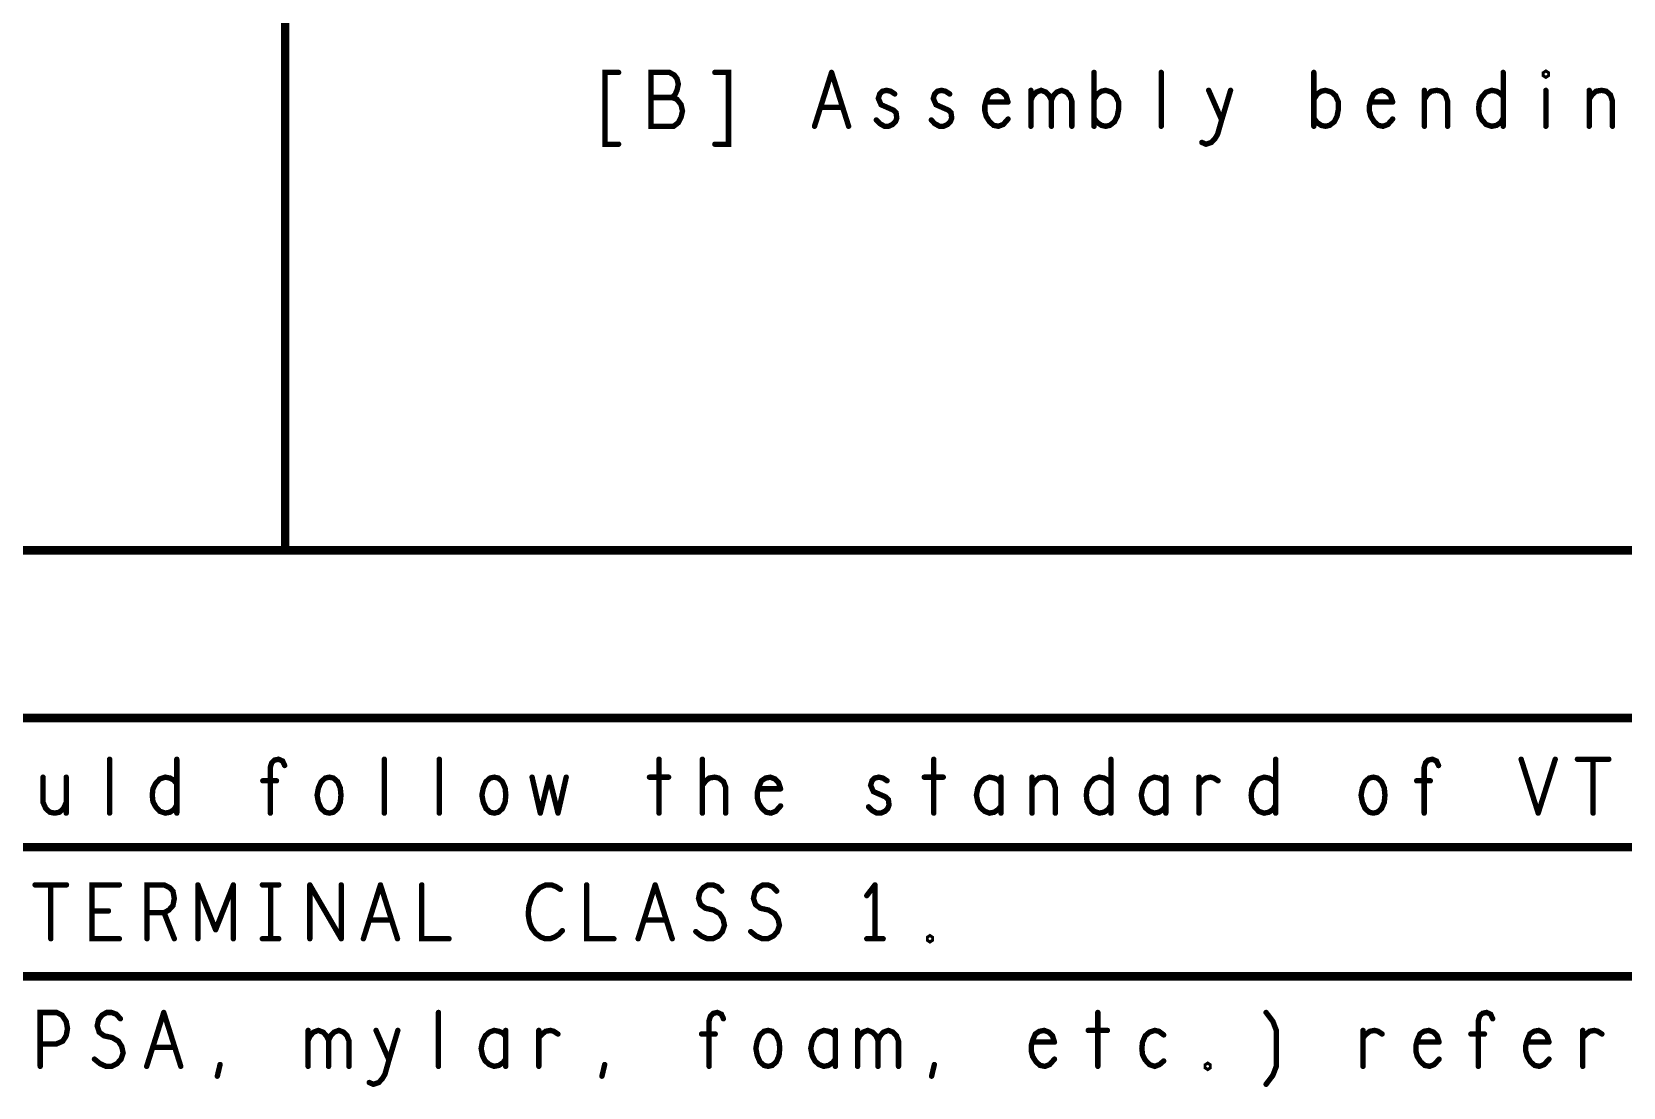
# Model space of a CAD drawing. Header units: millimetres. Extents: x 3362 to 3827, y -139 to 191.
# Drawn here: x 3437.54 to 3475.05, y 7.42 to 32.3 of the extents above; entities that cross this region are included whole.
import ezdxf

# ---------------------------------------------------------------- set-up
doc = ezdxf.new("R2010")
doc.units = ezdxf.units.MM
doc.header["$LTSCALE"] = 23.1
doc.layers.get('0').update_dxf_attribs({"linetype": 'CONTINUOUS'})

# ---------------------------------------------------------------- blocks, each defined once
blk = doc.blocks.new('PAD_R1')
at = {"const_width": 0.5}
blk.add_lwpolyline([(0.25, 0, 1), (-0.25, 0, 1)], format="xyb", close=True, dxfattribs=at)

msp = doc.modelspace()

# ---------------------------------------------------------------- linework, layer by layer
for points, const_width in [([(3443.508, 57.813), (3443.508, 20.076), (3513.593, 20.076)], 0.203), ([(3451.37, 31.346), (3451.049, 31.346), (3451.049, 29.653), (3451.37, 29.653)], 0.127), ([(3452.634, 30.754), (3452.698, 30.817), (3452.746, 30.923), (3452.778, 31.071), (3452.746, 31.198), (3452.682, 31.283), (3452.569, 31.346), (3452.135, 31.346), (3452.135, 30.076), (3452.666, 30.076), (3452.778, 30.161), (3452.843, 30.288), (3452.875, 30.436), (3452.843, 30.584), (3452.746, 30.711), (3452.634, 30.754), (3452.135, 30.754)], 0.127), ([(3453.639, 29.653), (3453.961, 29.653), (3453.961, 31.346), (3453.639, 31.346)], 0.127), ([(3455.989, 30.076), (3456.391, 31.346)], 0.127), ([(3456.391, 31.346), (3456.793, 30.076)], 0.127), ([(3462.578, 30.076), (3462.578, 31.346)], 0.127), ([(3464.163, 30.076), (3464.163, 31.346)], 0.127), ([(3467.76, 30.076), (3467.76, 31.346)], 0.127), ([(3472.225, 31.346), (3472.225, 30.076)], 0.127), ([(3457.445, 30.224), (3457.526, 30.14), (3457.638, 30.076), (3457.735, 30.076), (3457.831, 30.119), (3457.895, 30.182), (3457.928, 30.267), (3457.912, 30.394), (3457.847, 30.457), (3457.558, 30.584), (3457.493, 30.732), (3457.526, 30.838), (3457.59, 30.902), (3457.686, 30.923), (3457.783, 30.902), (3457.879, 30.838)], 0.127), ([(3458.741, 30.224), (3458.821, 30.14), (3458.934, 30.076), (3459.03, 30.076), (3459.127, 30.119), (3459.191, 30.182), (3459.223, 30.267), (3459.207, 30.394), (3459.143, 30.457), (3458.853, 30.584), (3458.789, 30.732), (3458.821, 30.838), (3458.885, 30.902), (3458.982, 30.923), (3459.078, 30.902), (3459.175, 30.838)], 0.127), ([(3460.551, 30.648), (3460.503, 30.796), (3460.422, 30.881), (3460.309, 30.923), (3460.197, 30.902), (3460.1, 30.838), (3460.036, 30.69), (3460.004, 30.563), (3460.004, 30.436), (3460.036, 30.309), (3460.116, 30.182), (3460.213, 30.097), (3460.325, 30.076), (3460.438, 30.119), (3460.551, 30.246)], 0.127), ([(3461.09, 30.69), (3461.138, 30.796), (3461.219, 30.881), (3461.331, 30.923), (3461.444, 30.881), (3461.524, 30.796), (3461.573, 30.69), (3461.573, 30.076)], 0.127), ([(3461.09, 30.076), (3461.09, 30.923)], 0.127), ([(3461.573, 30.69), (3461.621, 30.796), (3461.701, 30.881), (3461.814, 30.923), (3461.926, 30.881), (3462.007, 30.796), (3462.055, 30.669), (3462.055, 30.076)], 0.127), ([(3462.578, 30.711), (3462.659, 30.838), (3462.755, 30.902), (3462.852, 30.923), (3462.997, 30.881), (3463.093, 30.796), (3463.158, 30.648), (3463.158, 30.478), (3463.125, 30.309), (3463.061, 30.182), (3462.949, 30.097), (3462.852, 30.076), (3462.755, 30.097), (3462.659, 30.161), (3462.578, 30.267)], 0.127), ([(3465.121, 29.695), (3465.218, 29.653), (3465.346, 29.695), (3465.427, 29.78), (3465.491, 29.886), (3465.588, 30.224), (3465.797, 30.923)], 0.127), ([(3465.282, 30.923), (3465.588, 30.224)], 0.127), ([(3467.76, 30.711), (3467.841, 30.838), (3467.937, 30.902), (3468.034, 30.923), (3468.178, 30.881), (3468.275, 30.796), (3468.339, 30.648), (3468.339, 30.478), (3468.307, 30.309), (3468.243, 30.182), (3468.13, 30.097), (3468.034, 30.076), (3467.937, 30.097), (3467.841, 30.161), (3467.76, 30.267)], 0.127), ([(3469.619, 30.648), (3469.57, 30.796), (3469.49, 30.881), (3469.377, 30.923), (3469.264, 30.902), (3469.168, 30.838), (3469.104, 30.69), (3469.071, 30.563), (3469.071, 30.436), (3469.104, 30.309), (3469.184, 30.182), (3469.281, 30.097), (3469.393, 30.076), (3469.506, 30.119), (3469.619, 30.246)], 0.127), ([(3470.367, 30.711), (3470.431, 30.817), (3470.528, 30.902), (3470.656, 30.923), (3470.769, 30.902), (3470.866, 30.817), (3470.914, 30.669), (3470.914, 30.076)], 0.127), ([(3470.367, 30.076), (3470.367, 30.923)], 0.127), ([(3472.225, 30.267), (3472.161, 30.161), (3472.065, 30.097), (3471.952, 30.076), (3471.823, 30.119), (3471.727, 30.224), (3471.662, 30.351), (3471.646, 30.5), (3471.662, 30.648), (3471.727, 30.775), (3471.823, 30.881), (3471.952, 30.923), (3472.065, 30.902), (3472.145, 30.859), (3472.225, 30.775)], 0.127), ([(3473.231, 30.923), (3473.231, 30.076)], 0.127), ([(3474.253, 30.711), (3474.318, 30.817), (3474.414, 30.902), (3474.543, 30.923), (3474.655, 30.902), (3474.752, 30.817), (3474.8, 30.669), (3474.8, 30.076)], 0.127), ([(3474.253, 30.076), (3474.253, 30.923)], 0.127), ([(3456.648, 30.521), (3456.134, 30.521)], 0.127), ([(3460.036, 30.648), (3460.551, 30.648)], 0.127), ([(3469.104, 30.648), (3469.619, 30.648)], 0.127), ([(3387.064, 20.076), (3443.508, 20.076)], 0.203), ([(3387.084, 16.129), (3513.593, 16.129)], 0.203), ([(3439.369, 13.884), (3439.369, 15.154)], 0.127), ([(3440.954, 15.154), (3440.954, 13.884)], 0.127), ([(3443.159, 13.884), (3443.159, 14.964), (3443.191, 15.07), (3443.255, 15.133), (3443.352, 15.154), (3443.448, 15.112), (3443.497, 15.006)], 0.127), ([(3445.846, 13.884), (3445.846, 15.154)], 0.127), ([(3447.142, 13.884), (3447.142, 15.154)], 0.127), ([(3452.323, 15.154), (3452.323, 13.884)], 0.127), ([(3453.345, 13.884), (3453.345, 15.154)], 0.127), ([(3458.8, 15.154), (3458.8, 13.884)], 0.127), ([(3462.976, 15.154), (3462.976, 13.884)], 0.127), ([(3466.862, 15.154), (3466.862, 13.884)], 0.127), ([(3470.362, 13.884), (3470.362, 14.964), (3470.395, 15.07), (3470.459, 15.133), (3470.555, 15.154), (3470.652, 15.112), (3470.7, 15.006)], 0.127), ([(3472.648, 15.154), (3473.05, 13.884)], 0.127), ([(3473.05, 13.884), (3473.452, 15.154)], 0.127), ([(3473.975, 15.154), (3474.715, 15.154)], 0.127), ([(3474.345, 15.154), (3474.345, 13.884)], 0.127), ([(3437.8, 14.731), (3437.8, 14.138), (3437.865, 13.99), (3437.961, 13.905), (3438.074, 13.884), (3438.186, 13.905), (3438.283, 13.99), (3438.347, 14.138)], 0.127), ([(3438.347, 13.884), (3438.347, 14.731)], 0.127), ([(3440.954, 14.075), (3440.89, 13.969), (3440.793, 13.905), (3440.681, 13.884), (3440.552, 13.927), (3440.456, 14.032), (3440.391, 14.159), (3440.375, 14.308), (3440.391, 14.456), (3440.456, 14.583), (3440.552, 14.689), (3440.681, 14.731), (3440.793, 14.71), (3440.874, 14.667), (3440.954, 14.583)], 0.127), ([(3443.304, 14.646), (3442.982, 14.646)], 0.127), ([(3449.33, 14.731), (3449.523, 13.884)], 0.127), ([(3449.523, 13.884), (3449.732, 14.731)], 0.127), ([(3449.732, 14.731), (3449.941, 13.884)], 0.127), ([(3449.941, 13.884), (3450.134, 14.731)], 0.127), ([(3452.098, 14.731), (3452.548, 14.731)], 0.127), ([(3453.345, 14.54), (3453.426, 14.646), (3453.506, 14.71), (3453.635, 14.731), (3453.731, 14.71), (3453.844, 14.625), (3453.892, 14.498), (3453.892, 13.884)], 0.127), ([(3455.188, 14.456), (3455.139, 14.604), (3455.059, 14.689), (3454.946, 14.731), (3454.833, 14.71), (3454.737, 14.646), (3454.673, 14.498), (3454.64, 14.371), (3454.64, 14.244), (3454.673, 14.117), (3454.753, 13.99), (3454.85, 13.905), (3454.962, 13.884), (3455.075, 13.927), (3455.188, 14.054)], 0.127), ([(3457.263, 14.032), (3457.344, 13.948), (3457.457, 13.884), (3457.553, 13.884), (3457.65, 13.927), (3457.714, 13.99), (3457.746, 14.075), (3457.73, 14.202), (3457.666, 14.265), (3457.376, 14.392), (3457.312, 14.54), (3457.344, 14.646), (3457.408, 14.71), (3457.505, 14.731), (3457.601, 14.71), (3457.698, 14.646)], 0.127), ([(3458.575, 14.731), (3459.025, 14.731)], 0.127), ([(3460.385, 14.583), (3460.321, 14.667), (3460.224, 14.71), (3460.112, 14.731), (3459.999, 14.689), (3459.903, 14.604), (3459.838, 14.477), (3459.806, 14.308), (3459.838, 14.138), (3459.903, 14.011), (3459.999, 13.927), (3460.112, 13.884), (3460.224, 13.905), (3460.321, 13.969), (3460.385, 14.054)], 0.127), ([(3460.385, 13.884), (3460.385, 14.731)], 0.127), ([(3461.117, 14.519), (3461.182, 14.625), (3461.278, 14.71), (3461.407, 14.731), (3461.52, 14.71), (3461.616, 14.625), (3461.665, 14.477), (3461.665, 13.884)], 0.127), ([(3461.117, 13.884), (3461.117, 14.731)], 0.127), ([(3462.976, 14.075), (3462.912, 13.969), (3462.815, 13.905), (3462.702, 13.884), (3462.574, 13.927), (3462.477, 14.032), (3462.413, 14.159), (3462.397, 14.308), (3462.413, 14.456), (3462.477, 14.583), (3462.574, 14.689), (3462.702, 14.731), (3462.815, 14.71), (3462.895, 14.667), (3462.976, 14.583)], 0.127), ([(3464.271, 14.583), (3464.207, 14.667), (3464.111, 14.71), (3463.998, 14.731), (3463.885, 14.689), (3463.789, 14.604), (3463.724, 14.477), (3463.692, 14.308), (3463.724, 14.138), (3463.789, 14.011), (3463.885, 13.927), (3463.998, 13.884), (3464.111, 13.905), (3464.207, 13.969), (3464.271, 14.054)], 0.127), ([(3464.271, 13.884), (3464.271, 14.731)], 0.127), ([(3465.052, 14.562), (3465.132, 14.646), (3465.213, 14.71), (3465.325, 14.731), (3465.406, 14.71), (3465.502, 14.646)], 0.127), ([(3465.052, 13.884), (3465.052, 14.731)], 0.127), ([(3466.862, 14.075), (3466.798, 13.969), (3466.701, 13.905), (3466.589, 13.884), (3466.46, 13.927), (3466.364, 14.032), (3466.299, 14.159), (3466.283, 14.308), (3466.299, 14.456), (3466.364, 14.583), (3466.46, 14.689), (3466.589, 14.731), (3466.701, 14.71), (3466.782, 14.667), (3466.862, 14.583)], 0.127), ([(3470.507, 14.646), (3470.185, 14.646)], 0.127), ([(3454.673, 14.456), (3455.188, 14.456)], 0.127), ([(3387.084, 13.081), (3513.593, 13.081)], 0.203), ([(3437.613, 12.192), (3438.353, 12.192)], 0.127), ([(3437.983, 12.192), (3437.983, 10.922)], 0.127), ([(3439.6, 10.922), (3438.956, 10.922), (3438.956, 12.192), (3439.6, 12.192)], 0.127), ([(3440.252, 10.922), (3440.252, 12.192), (3440.654, 12.192), (3440.783, 12.128), (3440.863, 12.044), (3440.895, 11.874), (3440.863, 11.705), (3440.767, 11.599), (3440.654, 11.536), (3440.252, 11.536)], 0.127), ([(3441.451, 10.922), (3441.451, 12.192)], 0.127), ([(3441.451, 12.192), (3441.869, 11.133)], 0.127), ([(3441.869, 11.133), (3442.287, 12.192)], 0.127), ([(3442.287, 12.192), (3442.287, 10.922)], 0.127), ([(3442.971, 12.192), (3443.358, 12.192)], 0.127), ([(3443.164, 12.192), (3443.164, 10.922)], 0.127), ([(3444.09, 10.922), (3444.09, 12.192)], 0.127), ([(3444.09, 12.192), (3444.83, 10.922)], 0.127), ([(3444.83, 10.922), (3444.83, 12.192)], 0.127), ([(3445.353, 10.922), (3445.755, 12.192)], 0.127), ([(3445.755, 12.192), (3446.157, 10.922)], 0.127), ([(3446.729, 12.192), (3446.729, 10.922), (3447.372, 10.922)], 0.127), ([(3449.995, 12.086), (3449.899, 12.149), (3449.786, 12.192), (3449.657, 12.192), (3449.513, 12.128), (3449.4, 12.022), (3449.32, 11.895), (3449.255, 11.684), (3449.239, 11.493), (3449.271, 11.303), (3449.32, 11.176), (3449.416, 11.049), (3449.529, 10.964), (3449.641, 10.922), (3449.754, 10.922), (3449.867, 10.964), (3449.963, 11.028), (3450.044, 11.112)], 0.127), ([(3450.615, 12.192), (3450.615, 10.922), (3451.259, 10.922)], 0.127), ([(3451.83, 10.922), (3452.232, 12.192)], 0.127), ([(3452.232, 12.192), (3452.634, 10.922)], 0.127), ([(3453.19, 11.091), (3453.319, 10.985), (3453.463, 10.922), (3453.592, 10.922), (3453.721, 10.985), (3453.817, 11.091), (3453.865, 11.239), (3453.833, 11.387), (3453.753, 11.514), (3453.608, 11.599), (3453.415, 11.641), (3453.302, 11.726), (3453.254, 11.874), (3453.286, 12.022), (3453.367, 12.128), (3453.479, 12.192), (3453.592, 12.192), (3453.705, 12.149), (3453.801, 12.044)], 0.127), ([(3454.485, 11.091), (3454.614, 10.985), (3454.759, 10.922), (3454.887, 10.922), (3455.016, 10.985), (3455.113, 11.091), (3455.161, 11.239), (3455.129, 11.387), (3455.048, 11.514), (3454.904, 11.599), (3454.711, 11.641), (3454.598, 11.726), (3454.55, 11.874), (3454.582, 12.022), (3454.662, 12.128), (3454.775, 12.192), (3454.887, 12.192), (3455, 12.149), (3455.097, 12.044)], 0.127), ([(3457.414, 12.192), (3457.221, 11.938)], 0.127), ([(3457.414, 10.922), (3457.414, 12.192)], 0.127), ([(3439.343, 11.578), (3438.956, 11.578)], 0.127), ([(3440.654, 11.536), (3440.895, 10.922)], 0.127), ([(3446.013, 11.366), (3445.498, 11.366)], 0.127), ([(3452.49, 11.366), (3451.975, 11.366)], 0.127), ([(3442.971, 10.922), (3443.358, 10.922)], 0.127), ([(3457.221, 10.922), (3457.607, 10.922)], 0.127), ([(3387.084, 10.033), (3513.593, 10.033)], 0.203), ([(3437.733, 7.914), (3437.733, 9.184), (3438.12, 9.184), (3438.248, 9.121), (3438.345, 8.973), (3438.377, 8.803), (3438.345, 8.634), (3438.264, 8.507), (3438.12, 8.444), (3437.733, 8.444)], 0.127), ([(3439.013, 8.084), (3439.142, 7.978), (3439.286, 7.914), (3439.415, 7.914), (3439.544, 7.978), (3439.64, 8.084), (3439.688, 8.232), (3439.656, 8.38), (3439.576, 8.507), (3439.431, 8.592), (3439.238, 8.634), (3439.125, 8.719), (3439.077, 8.867), (3439.109, 9.015), (3439.19, 9.121), (3439.302, 9.184), (3439.415, 9.184), (3439.528, 9.142), (3439.624, 9.036)], 0.127), ([(3440.244, 7.914), (3440.646, 9.184)], 0.127), ([(3440.646, 9.184), (3441.048, 7.914)], 0.127), ([(3447.123, 7.914), (3447.123, 9.184)], 0.127), ([(3453.504, 7.914), (3453.504, 8.994), (3453.536, 9.1), (3453.6, 9.163), (3453.697, 9.184), (3453.793, 9.142), (3453.841, 9.036)], 0.127), ([(3462.668, 9.184), (3462.668, 7.914)], 0.127), ([(3466.635, 7.491), (3466.795, 7.703), (3466.876, 7.914), (3466.876, 8.761), (3466.795, 8.973), (3466.635, 9.184)], 0.127), ([(3471.639, 7.914), (3471.639, 8.994), (3471.671, 9.1), (3471.736, 9.163), (3471.832, 9.184), (3471.929, 9.142), (3471.977, 9.036)], 0.127), ([(3444.05, 8.528), (3444.098, 8.634), (3444.178, 8.719), (3444.291, 8.761), (3444.403, 8.719), (3444.484, 8.634), (3444.532, 8.528), (3444.532, 7.914)], 0.127), ([(3444.05, 7.914), (3444.05, 8.761)], 0.127), ([(3444.532, 8.528), (3444.581, 8.634), (3444.661, 8.719), (3444.774, 8.761), (3444.886, 8.719), (3444.967, 8.634), (3445.015, 8.507), (3445.015, 7.914)], 0.127), ([(3445.49, 7.533), (3445.586, 7.491), (3445.715, 7.533), (3445.795, 7.618), (3445.86, 7.724), (3445.956, 8.063), (3446.165, 8.761)], 0.127), ([(3445.651, 8.761), (3445.956, 8.063)], 0.127), ([(3448.708, 8.613), (3448.644, 8.698), (3448.547, 8.74), (3448.434, 8.761), (3448.322, 8.719), (3448.225, 8.634), (3448.161, 8.507), (3448.129, 8.338), (3448.161, 8.168), (3448.225, 8.041), (3448.322, 7.957), (3448.434, 7.914), (3448.547, 7.936), (3448.644, 7.999), (3448.708, 8.084)], 0.127), ([(3448.708, 7.914), (3448.708, 8.761)], 0.127), ([(3449.489, 8.592), (3449.569, 8.676), (3449.65, 8.74), (3449.762, 8.761), (3449.843, 8.74), (3449.939, 8.676)], 0.127), ([(3449.489, 7.914), (3449.489, 8.761)], 0.127), ([(3453.648, 8.676), (3453.326, 8.676)], 0.127), ([(3456.48, 8.613), (3456.416, 8.698), (3456.32, 8.74), (3456.207, 8.761), (3456.094, 8.719), (3455.998, 8.634), (3455.934, 8.507), (3455.901, 8.338), (3455.934, 8.168), (3455.998, 8.041), (3456.094, 7.957), (3456.207, 7.914), (3456.32, 7.936), (3456.416, 7.999), (3456.48, 8.084)], 0.127), ([(3456.48, 7.914), (3456.48, 8.761)], 0.127), ([(3457.004, 8.528), (3457.052, 8.634), (3457.132, 8.719), (3457.245, 8.761), (3457.357, 8.719), (3457.438, 8.634), (3457.486, 8.528), (3457.486, 7.914)], 0.127), ([(3457.004, 7.914), (3457.004, 8.761)], 0.127), ([(3457.486, 8.528), (3457.535, 8.634), (3457.615, 8.719), (3457.728, 8.761), (3457.84, 8.719), (3457.921, 8.634), (3457.969, 8.507), (3457.969, 7.914)], 0.127), ([(3461.646, 8.486), (3461.598, 8.634), (3461.517, 8.719), (3461.405, 8.761), (3461.292, 8.74), (3461.195, 8.676), (3461.131, 8.528), (3461.099, 8.401), (3461.099, 8.274), (3461.131, 8.147), (3461.212, 8.02), (3461.308, 7.936), (3461.421, 7.914), (3461.533, 7.957), (3461.646, 8.084)], 0.127), ([(3462.443, 8.761), (3462.893, 8.761)], 0.127), ([(3464.221, 8.655), (3464.108, 8.74), (3464.012, 8.761), (3463.883, 8.719), (3463.786, 8.634), (3463.722, 8.486), (3463.706, 8.338), (3463.722, 8.19), (3463.786, 8.063), (3463.883, 7.957), (3464.012, 7.914), (3464.124, 7.957), (3464.221, 8.041)], 0.127), ([(3468.92, 8.592), (3469, 8.676), (3469.081, 8.74), (3469.193, 8.761), (3469.274, 8.74), (3469.37, 8.676)], 0.127), ([(3468.92, 7.914), (3468.92, 8.761)], 0.127), ([(3470.714, 8.486), (3470.666, 8.634), (3470.585, 8.719), (3470.473, 8.761), (3470.36, 8.74), (3470.263, 8.676), (3470.199, 8.528), (3470.167, 8.401), (3470.167, 8.274), (3470.199, 8.147), (3470.279, 8.02), (3470.376, 7.936), (3470.489, 7.914), (3470.601, 7.957), (3470.714, 8.084)], 0.127), ([(3471.784, 8.676), (3471.462, 8.676)], 0.127), ([(3473.305, 8.486), (3473.256, 8.634), (3473.176, 8.719), (3473.063, 8.761), (3472.951, 8.74), (3472.854, 8.676), (3472.79, 8.528), (3472.757, 8.401), (3472.757, 8.274), (3472.79, 8.147), (3472.87, 8.02), (3472.967, 7.936), (3473.079, 7.914), (3473.192, 7.957), (3473.305, 8.084)], 0.127), ([(3474.101, 8.592), (3474.182, 8.676), (3474.262, 8.74), (3474.375, 8.761), (3474.455, 8.74), (3474.552, 8.676)], 0.127), ([(3474.101, 7.914), (3474.101, 8.761)], 0.127), ([(3440.903, 8.359), (3440.389, 8.359)], 0.127), ([(3461.131, 8.486), (3461.646, 8.486)], 0.127), ([(3470.199, 8.486), (3470.714, 8.486)], 0.127), ([(3472.79, 8.486), (3473.305, 8.486)], 0.127), ([(3441.909, 7.682), (3441.974, 7.957)], 0.127), ([(3450.977, 7.682), (3451.042, 7.957)], 0.127), ([(3458.749, 7.682), (3458.814, 7.957)], 0.127)]:
    msp.add_lwpolyline(points, dxfattribs=dict(const_width=const_width))
at = {"const_width": 0.127}
for points in [[(3473.231, 31.262), (3473.199, 31.283), (3473.199, 31.325), (3473.231, 31.346), (3473.263, 31.325), (3473.263, 31.283)], [(3444.551, 13.884), (3444.454, 13.905), (3444.358, 13.99), (3444.293, 14.138), (3444.261, 14.308), (3444.293, 14.477), (3444.358, 14.625), (3444.454, 14.71), (3444.551, 14.731), (3444.647, 14.71), (3444.744, 14.625), (3444.808, 14.477), (3444.824, 14.308), (3444.808, 14.138), (3444.744, 13.99), (3444.647, 13.905)], [(3448.437, 13.884), (3448.34, 13.905), (3448.244, 13.99), (3448.18, 14.138), (3448.147, 14.308), (3448.18, 14.477), (3448.244, 14.625), (3448.34, 14.71), (3448.437, 14.731), (3448.534, 14.71), (3448.63, 14.625), (3448.694, 14.477), (3448.711, 14.308), (3448.694, 14.138), (3448.63, 13.99), (3448.534, 13.905)], [(3469.163, 13.884), (3469.067, 13.905), (3468.97, 13.99), (3468.906, 14.138), (3468.874, 14.308), (3468.906, 14.477), (3468.97, 14.625), (3469.067, 14.71), (3469.163, 14.731), (3469.26, 14.71), (3469.356, 14.625), (3469.421, 14.477), (3469.437, 14.308), (3469.421, 14.138), (3469.356, 13.99), (3469.26, 13.905)], [(3458.709, 10.879), (3458.677, 10.901), (3458.677, 10.943), (3458.709, 10.964), (3458.742, 10.943), (3458.742, 10.901)], [(3454.895, 7.914), (3454.799, 7.936), (3454.702, 8.02), (3454.638, 8.168), (3454.606, 8.338), (3454.638, 8.507), (3454.702, 8.655), (3454.799, 8.74), (3454.895, 8.761), (3454.992, 8.74), (3455.088, 8.655), (3455.153, 8.507), (3455.169, 8.338), (3455.153, 8.168), (3455.088, 8.02), (3454.992, 7.936)], [(3465.259, 7.872), (3465.226, 7.893), (3465.226, 7.936), (3465.259, 7.957), (3465.291, 7.936), (3465.291, 7.893)]]:
    msp.add_lwpolyline(points, close=True, dxfattribs=at)

# ---------------------------------------------------------------- block references
for p, xscale, yscale in [((3451.37, 31.346), 0.127, 0.127), ((3453.639, 31.346), 0.127, 0.127), ((3456.391, 31.346), 0.127, 0.127), ((3456.391, 31.346), 0.127, 0.127), ((3462.578, 31.346), 0.127, 0.127), ((3464.163, 31.346), 0.127, 0.127), ((3467.76, 31.346), 0.127, 0.127), ((3472.225, 31.346), 0.127, 0.127), ((3452.135, 30.754), 0.127, 0.127), ((3452.634, 30.754), 0.127, 0.127), ((3457.879, 30.838), 0.127, 0.127), ((3459.175, 30.838), 0.127, 0.127), ((3461.09, 30.923), 0.127, 0.127), ((3462.578, 30.711), 0.127, 0.127), ((3465.282, 30.923), 0.127, 0.127), ((3465.797, 30.923), 0.127, 0.127), ((3467.76, 30.711), 0.127, 0.127), ((3470.367, 30.923), 0.127, 0.127), ((3470.367, 30.711), 0.127, 0.127), ((3472.225, 30.775), 0.127, 0.127), ((3473.231, 30.923), 0.127, 0.127), ((3474.253, 30.923), 0.127, 0.127), ((3474.253, 30.711), 0.127, 0.127), ((3456.134, 30.521), 0.127, 0.127), ((3456.648, 30.521), 0.127, 0.127), ((3460.036, 30.648), 0.127, 0.127), ((3460.551, 30.648), 0.127, 0.127), ((3460.551, 30.648), 0.127, 0.127), ((3461.09, 30.69), 0.127, 0.127), ((3461.573, 30.69), 0.127, 0.127), ((3469.104, 30.648), 0.127, 0.127), ((3469.619, 30.648), 0.127, 0.127), ((3469.619, 30.648), 0.127, 0.127), ((3455.989, 30.076), 0.127, 0.127), ((3456.793, 30.076), 0.127, 0.127), ((3457.445, 30.224), 0.127, 0.127), ((3458.741, 30.224), 0.127, 0.127), ((3460.551, 30.246), 0.127, 0.127), ((3461.09, 30.076), 0.127, 0.127), ((3461.573, 30.076), 0.127, 0.127), ((3462.055, 30.076), 0.127, 0.127), ((3462.578, 30.267), 0.127, 0.127), ((3462.578, 30.076), 0.127, 0.127), ((3464.163, 30.076), 0.127, 0.127), ((3465.588, 30.224), 0.127, 0.127), ((3467.76, 30.267), 0.127, 0.127), ((3467.76, 30.076), 0.127, 0.127), ((3469.619, 30.246), 0.127, 0.127), ((3470.367, 30.076), 0.127, 0.127), ((3470.914, 30.076), 0.127, 0.127), ((3472.225, 30.267), 0.127, 0.127), ((3472.225, 30.076), 0.127, 0.127), ((3473.231, 30.076), 0.127, 0.127), ((3474.253, 30.076), 0.127, 0.127), ((3474.8, 30.076), 0.127, 0.127), ((3451.37, 29.653), 0.127, 0.127), ((3453.639, 29.653), 0.127, 0.127), ((3465.121, 29.695), 0.127, 0.127), ((3443.508, 20.076), 0.2032, 0.2032), ((3439.369, 15.154), 0.127, 0.127), ((3440.954, 15.154), 0.127, 0.127), ((3443.497, 15.006), 0.127, 0.127), ((3445.846, 15.154), 0.127, 0.127), ((3447.142, 15.154), 0.127, 0.127), ((3452.323, 15.154), 0.127, 0.127), ((3453.345, 15.154), 0.127, 0.127), ((3458.8, 15.154), 0.127, 0.127), ((3462.976, 15.154), 0.127, 0.127), ((3466.862, 15.154), 0.127, 0.127), ((3470.7, 15.006), 0.127, 0.127), ((3472.648, 15.154), 0.127, 0.127), ((3473.452, 15.154), 0.127, 0.127), ((3473.975, 15.154), 0.127, 0.127), ((3474.345, 15.154), 0.127, 0.127), ((3474.715, 15.154), 0.127, 0.127), ((3437.8, 14.731), 0.127, 0.127), ((3438.347, 14.731), 0.127, 0.127), ((3440.954, 14.583), 0.127, 0.127), ((3442.982, 14.646), 0.127, 0.127), ((3443.304, 14.646), 0.127, 0.127), ((3449.33, 14.731), 0.127, 0.127), ((3449.732, 14.731), 0.127, 0.127), ((3449.732, 14.731), 0.127, 0.127), ((3450.134, 14.731), 0.127, 0.127), ((3452.098, 14.731), 0.127, 0.127), ((3452.548, 14.731), 0.127, 0.127), ((3457.698, 14.646), 0.127, 0.127), ((3458.575, 14.731), 0.127, 0.127), ((3459.025, 14.731), 0.127, 0.127), ((3460.385, 14.731), 0.127, 0.127), ((3460.385, 14.583), 0.127, 0.127), ((3461.117, 14.731), 0.127, 0.127), ((3462.976, 14.583), 0.127, 0.127), ((3464.271, 14.731), 0.127, 0.127), ((3464.271, 14.583), 0.127, 0.127), ((3465.052, 14.731), 0.127, 0.127), ((3465.502, 14.646), 0.127, 0.127), ((3466.862, 14.583), 0.127, 0.127), ((3470.185, 14.646), 0.127, 0.127), ((3470.507, 14.646), 0.127, 0.127), ((3453.345, 14.54), 0.127, 0.127), ((3454.673, 14.456), 0.127, 0.127), ((3455.188, 14.456), 0.127, 0.127), ((3455.188, 14.456), 0.127, 0.127), ((3461.117, 14.519), 0.127, 0.127), ((3465.052, 14.562), 0.127, 0.127), ((3438.347, 14.138), 0.127, 0.127), ((3438.347, 13.884), 0.127, 0.127), ((3439.369, 13.884), 0.127, 0.127), ((3440.954, 14.075), 0.127, 0.127), ((3440.954, 13.884), 0.127, 0.127), ((3443.159, 13.884), 0.127, 0.127), ((3445.846, 13.884), 0.127, 0.127), ((3447.142, 13.884), 0.127, 0.127), ((3449.523, 13.884), 0.127, 0.127), ((3449.523, 13.884), 0.127, 0.127), ((3449.941, 13.884), 0.127, 0.127), ((3449.941, 13.884), 0.127, 0.127), ((3452.323, 13.884), 0.127, 0.127), ((3453.345, 13.884), 0.127, 0.127), ((3453.892, 13.884), 0.127, 0.127), ((3455.188, 14.054), 0.127, 0.127), ((3457.263, 14.032), 0.127, 0.127), ((3458.8, 13.884), 0.127, 0.127), ((3460.385, 14.054), 0.127, 0.127), ((3460.385, 13.884), 0.127, 0.127), ((3461.117, 13.884), 0.127, 0.127), ((3461.665, 13.884), 0.127, 0.127), ((3462.976, 14.075), 0.127, 0.127), ((3462.976, 13.884), 0.127, 0.127), ((3464.271, 14.054), 0.127, 0.127), ((3464.271, 13.884), 0.127, 0.127), ((3465.052, 13.884), 0.127, 0.127), ((3466.862, 14.075), 0.127, 0.127), ((3466.862, 13.884), 0.127, 0.127), ((3470.362, 13.884), 0.127, 0.127), ((3473.05, 13.884), 0.127, 0.127), ((3473.05, 13.884), 0.127, 0.127), ((3474.345, 13.884), 0.127, 0.127), ((3437.613, 12.192), 0.127, 0.127), ((3437.983, 12.192), 0.127, 0.127), ((3438.353, 12.192), 0.127, 0.127), ((3439.6, 12.192), 0.127, 0.127), ((3441.451, 12.192), 0.127, 0.127), ((3441.451, 12.192), 0.127, 0.127), ((3442.287, 12.192), 0.127, 0.127), ((3442.287, 12.192), 0.127, 0.127), ((3442.971, 12.192), 0.127, 0.127), ((3443.164, 12.192), 0.127, 0.127), ((3443.358, 12.192), 0.127, 0.127), ((3444.09, 12.192), 0.127, 0.127), ((3444.09, 12.192), 0.127, 0.127), ((3444.83, 12.192), 0.127, 0.127), ((3445.755, 12.192), 0.127, 0.127), ((3445.755, 12.192), 0.127, 0.127), ((3446.729, 12.192), 0.127, 0.127), ((3449.995, 12.086), 0.127, 0.127), ((3450.615, 12.192), 0.127, 0.127), ((3452.232, 12.192), 0.127, 0.127), ((3452.232, 12.192), 0.127, 0.127), ((3453.801, 12.044), 0.127, 0.127), ((3455.097, 12.044), 0.127, 0.127), ((3457.414, 12.192), 0.127, 0.127), ((3457.414, 12.192), 0.127, 0.127), ((3438.956, 11.578), 0.127, 0.127), ((3439.343, 11.578), 0.127, 0.127), ((3457.221, 11.938), 0.127, 0.127), ((3440.252, 11.536), 0.127, 0.127), ((3440.654, 11.536), 0.127, 0.127), ((3445.498, 11.366), 0.127, 0.127), ((3446.013, 11.366), 0.127, 0.127), ((3451.975, 11.366), 0.127, 0.127), ((3452.49, 11.366), 0.127, 0.127), ((3437.983, 10.922), 0.127, 0.127), ((3439.6, 10.922), 0.127, 0.127), ((3440.252, 10.922), 0.127, 0.127), ((3440.895, 10.922), 0.127, 0.127), ((3441.451, 10.922), 0.127, 0.127), ((3441.869, 11.133), 0.127, 0.127), ((3441.869, 11.133), 0.127, 0.127), ((3442.287, 10.922), 0.127, 0.127), ((3442.971, 10.922), 0.127, 0.127), ((3443.164, 10.922), 0.127, 0.127), ((3443.358, 10.922), 0.127, 0.127), ((3444.09, 10.922), 0.127, 0.127), ((3444.83, 10.922), 0.127, 0.127), ((3444.83, 10.922), 0.127, 0.127), ((3445.353, 10.922), 0.127, 0.127), ((3446.157, 10.922), 0.127, 0.127), ((3447.372, 10.922), 0.127, 0.127), ((3450.044, 11.112), 0.127, 0.127), ((3451.259, 10.922), 0.127, 0.127), ((3451.83, 10.922), 0.127, 0.127), ((3452.634, 10.922), 0.127, 0.127), ((3453.19, 11.091), 0.127, 0.127), ((3454.485, 11.091), 0.127, 0.127), ((3457.221, 10.922), 0.127, 0.127), ((3457.414, 10.922), 0.127, 0.127), ((3457.607, 10.922), 0.127, 0.127), ((3439.624, 9.036), 0.127, 0.127), ((3440.646, 9.184), 0.127, 0.127), ((3440.646, 9.184), 0.127, 0.127), ((3447.123, 9.184), 0.127, 0.127), ((3453.841, 9.036), 0.127, 0.127), ((3462.668, 9.184), 0.127, 0.127), ((3466.635, 9.184), 0.127, 0.127), ((3471.977, 9.036), 0.127, 0.127), ((3444.05, 8.761), 0.127, 0.127), ((3445.651, 8.761), 0.127, 0.127), ((3446.165, 8.761), 0.127, 0.127), ((3448.708, 8.761), 0.127, 0.127), ((3448.708, 8.613), 0.127, 0.127), ((3449.489, 8.761), 0.127, 0.127), ((3449.489, 8.592), 0.127, 0.127), ((3449.939, 8.676), 0.127, 0.127), ((3453.326, 8.676), 0.127, 0.127), ((3453.648, 8.676), 0.127, 0.127), ((3456.48, 8.761), 0.127, 0.127), ((3456.48, 8.613), 0.127, 0.127), ((3457.004, 8.761), 0.127, 0.127), ((3462.443, 8.761), 0.127, 0.127), ((3462.893, 8.761), 0.127, 0.127), ((3464.221, 8.655), 0.127, 0.127), ((3468.92, 8.761), 0.127, 0.127), ((3468.92, 8.592), 0.127, 0.127), ((3469.37, 8.676), 0.127, 0.127), ((3471.462, 8.676), 0.127, 0.127), ((3471.784, 8.676), 0.127, 0.127), ((3474.101, 8.761), 0.127, 0.127), ((3474.101, 8.592), 0.127, 0.127), ((3474.552, 8.676), 0.127, 0.127), ((3437.733, 8.444), 0.127, 0.127), ((3440.389, 8.359), 0.127, 0.127), ((3440.903, 8.359), 0.127, 0.127), ((3444.05, 8.528), 0.127, 0.127), ((3444.532, 8.528), 0.127, 0.127), ((3457.004, 8.528), 0.127, 0.127), ((3457.486, 8.528), 0.127, 0.127), ((3461.131, 8.486), 0.127, 0.127), ((3461.646, 8.486), 0.127, 0.127), ((3461.646, 8.486), 0.127, 0.127), ((3470.199, 8.486), 0.127, 0.127), ((3470.714, 8.486), 0.127, 0.127), ((3470.714, 8.486), 0.127, 0.127), ((3472.79, 8.486), 0.127, 0.127), ((3473.305, 8.486), 0.127, 0.127), ((3473.305, 8.486), 0.127, 0.127), ((3437.733, 7.914), 0.127, 0.127), ((3439.013, 8.084), 0.127, 0.127), ((3440.244, 7.914), 0.127, 0.127), ((3441.048, 7.914), 0.127, 0.127), ((3441.974, 7.957), 0.127, 0.127), ((3444.05, 7.914), 0.127, 0.127), ((3444.532, 7.914), 0.127, 0.127), ((3445.015, 7.914), 0.127, 0.127), ((3445.956, 8.063), 0.127, 0.127), ((3447.123, 7.914), 0.127, 0.127), ((3448.708, 8.084), 0.127, 0.127), ((3448.708, 7.914), 0.127, 0.127), ((3449.489, 7.914), 0.127, 0.127), ((3451.042, 7.957), 0.127, 0.127), ((3453.504, 7.914), 0.127, 0.127), ((3456.48, 8.084), 0.127, 0.127), ((3456.48, 7.914), 0.127, 0.127), ((3457.004, 7.914), 0.127, 0.127), ((3457.486, 7.914), 0.127, 0.127), ((3457.969, 7.914), 0.127, 0.127), ((3458.814, 7.957), 0.127, 0.127), ((3461.646, 8.084), 0.127, 0.127), ((3462.668, 7.914), 0.127, 0.127), ((3464.221, 8.041), 0.127, 0.127), ((3468.92, 7.914), 0.127, 0.127), ((3470.714, 8.084), 0.127, 0.127), ((3471.639, 7.914), 0.127, 0.127), ((3473.305, 8.084), 0.127, 0.127), ((3474.101, 7.914), 0.127, 0.127), ((3441.909, 7.682), 0.127, 0.127), ((3445.49, 7.533), 0.127, 0.127), ((3450.977, 7.682), 0.127, 0.127), ((3458.749, 7.682), 0.127, 0.127), ((3466.635, 7.491), 0.127, 0.127)]:
    msp.add_blockref('PAD_R1', p, dxfattribs=dict(xscale=xscale, yscale=yscale))

doc.saveas('drawing.dxf')
